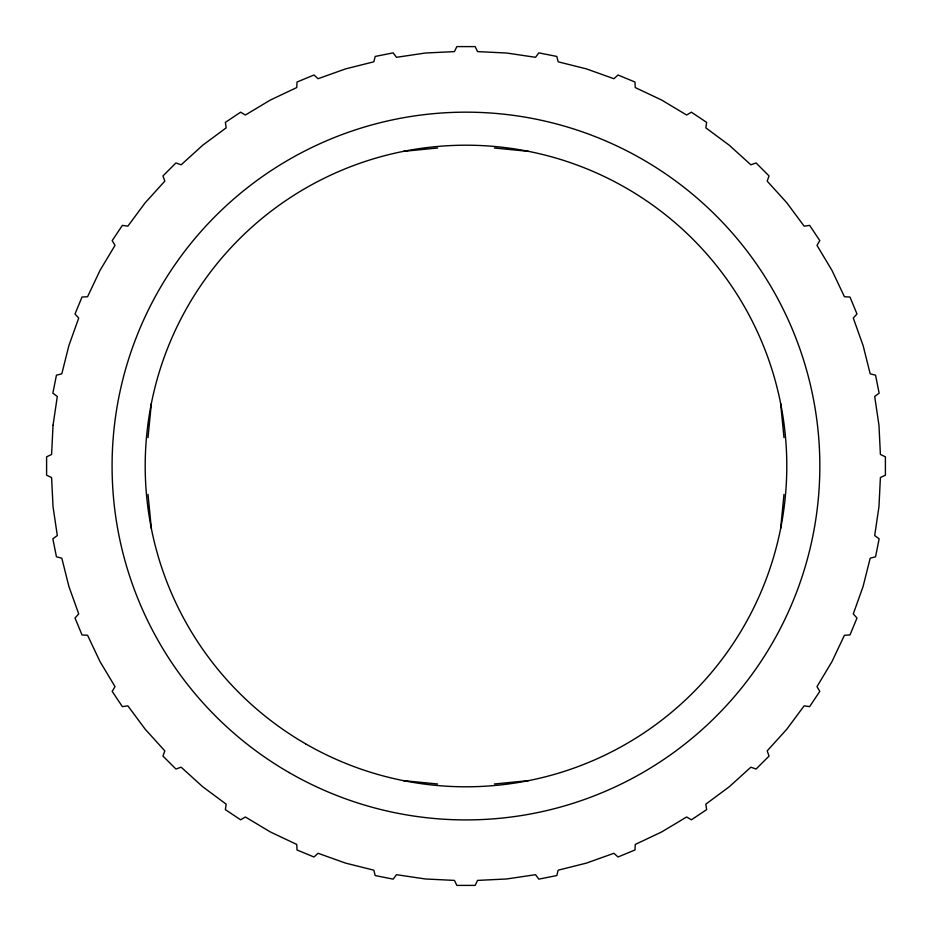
<?xml version="1.0" encoding="UTF-8"?>
<svg xmlns="http://www.w3.org/2000/svg" width="932" height="932" viewBox="0 0 932 932"><rect width="100%" height="100%" fill="white"/><g stroke="black" fill="none" stroke-linecap="round" stroke-linejoin="round"><path stroke-width="1.4" d="M148.002 437.621L151.368 403.416M780.632 528.584L783.998 494.379M403.416 151.368L437.621 148.002M494.379 783.998L528.584 780.632M494.379 148.002L528.584 151.368M403.416 780.632L437.621 783.998M780.632 403.416L783.998 437.621M148.002 494.379L151.368 528.584M53.031 425.33L51.598 454.455L46.6 456.831L46.6 475.169L51.598 477.545L53.031 506.67L57.306 535.527L52.868 538.824L56.444 556.812L61.815 558.175L68.898 586.461L78.719 613.92L75.014 618.033L82.028 634.972L87.561 635.251L100.027 661.615L115.02 686.628L112.189 691.381L122.372 706.631L127.847 705.827L145.217 729.255L164.813 750.866L162.96 756.073L175.927 769.04L181.134 767.187L202.745 786.783L226.173 804.153L225.369 809.628L240.619 819.811L245.372 816.98L270.385 831.973L296.749 844.439L297.028 849.972L313.968 856.986L318.08 853.281L345.539 863.102L373.825 870.185L375.188 875.556L393.176 879.132L396.473 874.694L425.33 878.969L454.455 880.402L456.831 885.4L475.169 885.4L477.545 880.402L506.67 878.969L535.527 874.694L538.824 879.132L556.812 875.556L558.175 870.185L586.461 863.102L613.92 853.281L618.033 856.986L634.972 849.972L635.251 844.439L661.615 831.973L686.628 816.98L691.381 819.811L706.631 809.628L705.827 804.153L729.255 786.783L750.866 767.187L756.073 769.04L769.04 756.073L767.187 750.866L786.783 729.255L804.153 705.827L809.628 706.631L819.811 691.381L816.98 686.628L831.973 661.615L844.439 635.251L849.972 634.972L856.986 618.033L853.281 613.92L863.102 586.461L870.185 558.175L875.556 556.812L879.132 538.824L874.694 535.527L878.969 506.67L880.402 477.545L885.4 475.169L885.4 456.831L880.402 454.455L878.969 425.33L874.694 396.473L879.132 393.176L875.556 375.188L870.185 373.825L863.102 345.539L853.281 318.08L856.986 313.968L849.972 297.028L844.439 296.749L831.973 270.385L816.98 245.372L819.811 240.619L809.628 225.369L804.153 226.173L786.783 202.745L767.187 181.134L769.04 175.927L756.073 162.96L750.866 164.813L729.255 145.217L705.827 127.847L706.631 122.372L691.381 112.189L686.628 115.02L661.615 100.027L635.251 87.561L634.972 82.028L618.033 75.014L613.92 78.719L586.461 68.898L558.175 61.815L556.812 56.444L538.824 52.868L535.527 57.306L506.67 53.031L477.545 51.598L475.169 46.6L456.831 46.6L454.455 51.598L425.33 53.031L396.473 57.306L393.176 52.868L375.188 56.444L373.825 61.815L345.539 68.898L318.08 78.719L313.968 75.014L297.028 82.028L296.749 87.561L270.385 100.027L245.372 115.02L240.619 112.189L225.369 122.372L226.173 127.847L202.745 145.217L181.134 164.813L175.927 162.96L162.96 175.927L164.813 181.134L145.217 202.745L127.847 226.173L122.372 225.369L112.189 240.619L115.02 245.372L100.027 270.385L87.561 296.749L82.028 297.028L75.014 313.968L78.719 318.08L68.898 345.539L61.815 373.825L56.444 375.188L52.868 393.176L57.306 396.473L53.031 425.33M305.603 743.818A320.794 320.794 0 0 0 786.794 466A320.794 320.794 0 0 0 305.603 188.182A320.794 320.794 0 0 0 305.603 743.818M289.025 772.512A353.88 353.88 0 0 0 819.834 466.047A353.88 353.88 0 0 0 289.025 159.57A353.88 353.88 0 0 0 289.025 772.512"/></g></svg>
